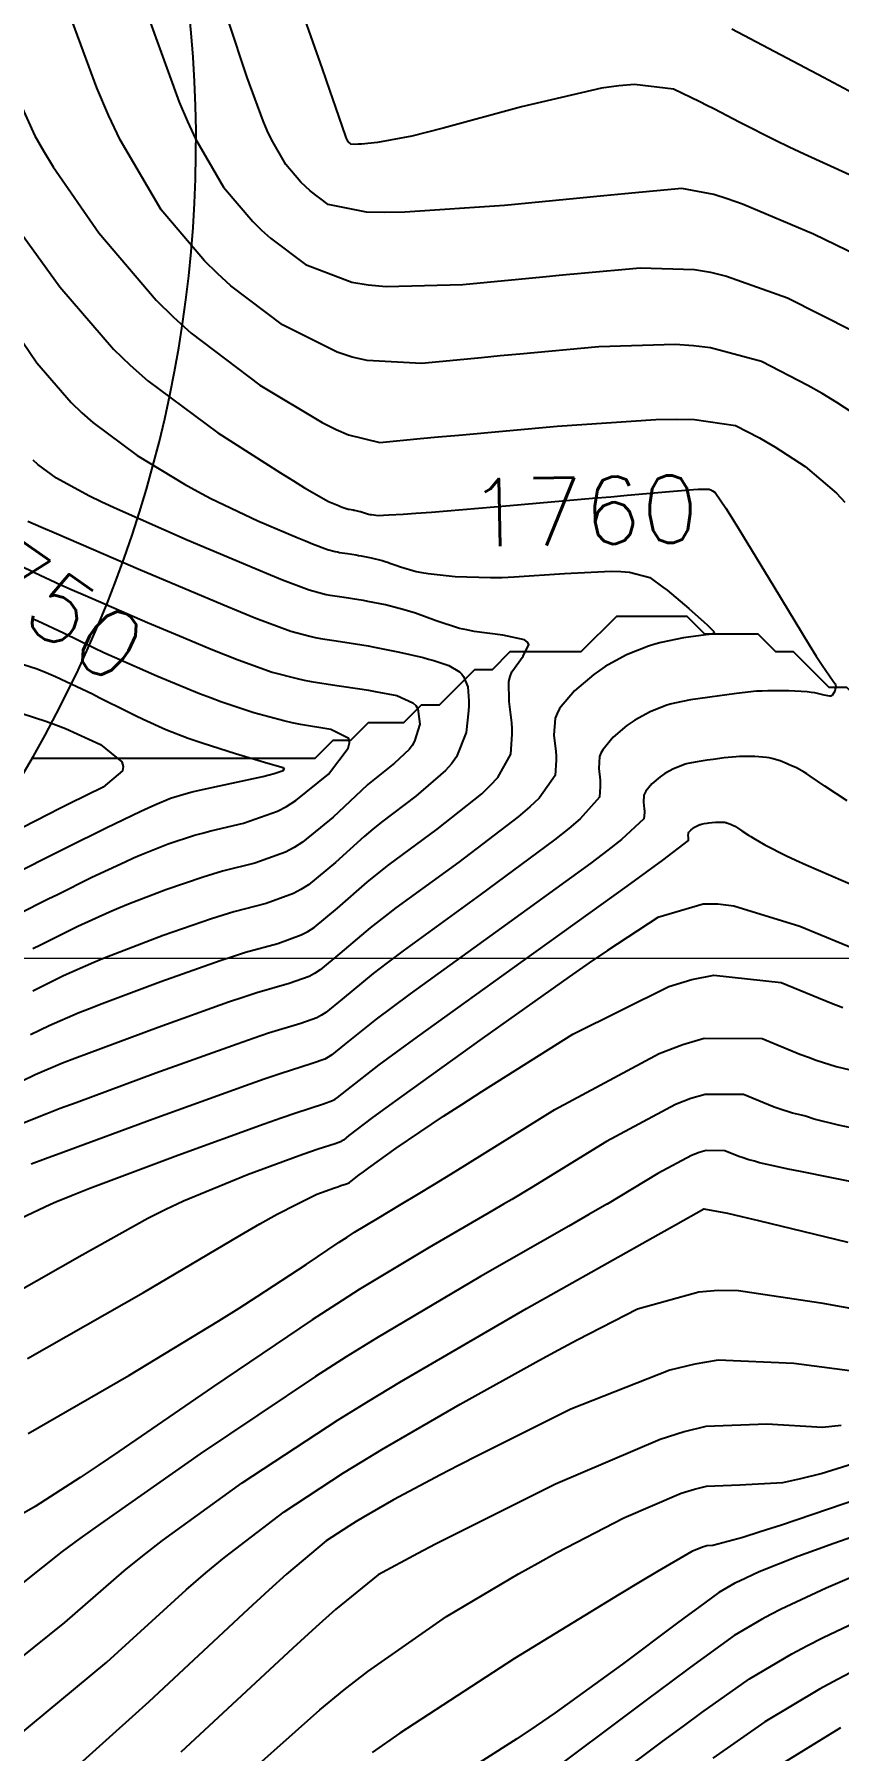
# Model space of a CAD drawing. Header units: metres. Extents: x 837475 to 838479, y 1189012 to 1191015.
# Drawn here: x 838142.1 to 838187.4, y 1189969.2 to 1190066 of the extents above; entities that cross this region are included whole.
import ezdxf

# ---------------------------------------------------------------- set-up
doc = ezdxf.new("R2010")
doc.units = ezdxf.units.M
doc.header["$LTSCALE"] = 0.3
doc.layers.add('COORD', color=7, linetype='Continuous', lineweight=20)
for name, color, linetype in [('COTAS 10', 1, 'Continuous'), ('COTAS INT', 252, 'Continuous'), ('DRENAJE', 5, 'Continuous'), ('VIA2', 121, 'Continuous')]:
    doc.layers.add(name, color=color, linetype=linetype)
doc.styles.get("Standard").update_dxf_attribs({"font": 'simplex.shx'})

msp = doc.modelspace()

# ---------------------------------------------------------------- linework, layer by layer
at = {"layer": 'COORD'}
msp.add_line((837476.514, 1190013.872), (838476.514, 1190013.872), dxfattribs=at)
at = {"layer": 'COTAS 10'}
for points in [[(838189.313, 1190057.469), (838185.487, 1190059.216), (838184.633, 1190059.617), (838183.868, 1190059.981), (838181.844, 1190060.997), (838180.394, 1190061.761), (838179.991, 1190061.966), (838179.587, 1190062.168), (838178.12, 1190062.877), (838175.911, 1190063.144), (838175.038, 1190063.069), (838174.052, 1190062.928), (838169.549, 1190061.88), (838165.115, 1190060.675), (838164.173, 1190060.436), (838163.354, 1190060.237), (838161.429, 1190059.863), (838160.516, 1190059.784), (838160.336, 1190059.773), (838160.188, 1190059.766), (838159.917, 1190059.779), (838159.855, 1190059.826), (838159.823, 1190059.856), (838159.772, 1190059.917), (838159.722, 1190060.002), (838159.707, 1190060.033), (838159.693, 1190060.067), (838159.639, 1190060.216), (838159.068, 1190061.853), (838158.728, 1190062.824), (838158.31, 1190064.021), (838156.14, 1190070.216)], [(838141.21, 1190054.903), (838143.502, 1190051.738), (838146.537, 1190048.22), (838147.48, 1190047.312), (838148.468, 1190046.434), (838152.409, 1190043.502), (838155.944, 1190041.24), (838156.676, 1190040.784), (838157.3, 1190040.402), (838158.665, 1190039.634), (838159.221, 1190039.398), (838159.337, 1190039.35), (838159.435, 1190039.31), (838159.651, 1190039.228), (838159.759, 1190039.199), (838159.79, 1190039.193), (838159.82, 1190039.187), (838159.933, 1190039.169), (838160.054, 1190039.151), (838160.089, 1190039.145), (838160.126, 1190039.138), (838160.268, 1190039.11), (838160.421, 1190039.07), (838160.465, 1190039.057), (838160.51, 1190039.042), (838160.68, 1190038.98), (838160.905, 1190038.917), (838160.985, 1190038.902), (838161.073, 1190038.888), (838161.456, 1190038.845), (838162.061, 1190038.873), (838162.86, 1190038.909), (838163.591, 1190038.961), (838164.471, 1190039.029), (838168.887, 1190039.4), (838173.544, 1190039.807), (838174.575, 1190039.898), (838175.494, 1190039.979), (838177.882, 1190040.191), (838179.236, 1190040.303), (838179.504, 1190040.32), (838179.724, 1190040.332), (838180.132, 1190040.324), (838180.245, 1190040.266), (838180.279, 1190040.246), (838180.315, 1190040.224), (838180.457, 1190040.132), (838181.057, 1190039.256), (838181.38, 1190038.74), (838181.773, 1190038.106), (838183.765, 1190034.828), (838185.762, 1190031.547), (838186.159, 1190030.911), (838186.488, 1190030.392), (838187.111, 1190029.502), (838187.236, 1190029.341), (838187.251, 1190029.281), (838187.257, 1190029.216), (838187.207, 1190028.926), (838187.05, 1190028.691), (838186.988, 1190028.659), (838186.919, 1190028.642), (838186.604, 1190028.703), (838186.075, 1190028.836), (838185.872, 1190028.865), (838185.643, 1190028.891), (838184.61, 1190028.953), (838183.43, 1190028.955), (838183.108, 1190028.942), (838182.789, 1190028.924), (838181.658, 1190028.807), (838180.581, 1190028.658), (838180.298, 1190028.619), (838180.02, 1190028.58), (838179.069, 1190028.446), (838178.165, 1190028.263), (838177.918, 1190028.194), (838177.671, 1190028.116), (838176.791, 1190027.766), (838175.94, 1190027.301), (838175.712, 1190027.15), (838175.488, 1190026.99), (838174.707, 1190026.333), (838174.12, 1190025.624), (838174.019, 1190025.432), (838173.944, 1190025.242), (838173.892, 1190024.568), (838173.973, 1190023.917), (838173.981, 1190023.74), (838173.983, 1190023.566), (838173.939, 1190022.949), (838172.856, 1190021.737), (838172.203, 1190021.186), (838171.398, 1190020.542), (838167.212, 1190017.441), (838162.864, 1190014.284), (838161.956, 1190013.605), (838161.176, 1190013.011), (838159.428, 1190011.57), (838158.515, 1190010.818), (838158.261, 1190010.658), (838158.007, 1190010.519), (838157.088, 1190010.189), (838155.274, 1190009.642), (838154.457, 1190009.365), (838153.503, 1190009.033), (838148.919, 1190007.384), (838144.419, 1190005.727), (838143.519, 1190005.39), (838142.768, 1190005.106), (838141.305, 1190004.522)], [(838140.506, 1190016.021), (838142.332, 1190016.953), (838142.851, 1190017.214), (838143.376, 1190017.476), (838145.321, 1190018.437), (838147.186, 1190019.316), (838147.66, 1190019.527), (838148.117, 1190019.724), (838149.615, 1190020.321), (838151.106, 1190020.806), (838151.557, 1190020.934), (838152.026, 1190021.059), (838153.859, 1190021.485), (838155.775, 1190022.158), (838156.297, 1190022.438), (838156.814, 1190022.759), (838158.648, 1190024.255), (838159.769, 1190025.715), (838159.836, 1190026.011), (838159.798, 1190026.262), (838158.782, 1190026.78), (838157.081, 1190027.053), (838156.611, 1190027.149), (838156.141, 1190027.253), (838154.447, 1190027.706), (838152.578, 1190028.335), (838151.997, 1190028.551), (838151.39, 1190028.785), (838148.97, 1190029.782), (838146.583, 1190030.831), (838145.997, 1190031.098), (838145.443, 1190031.354), (838143.71, 1190032.195), (838142.271, 1190032.876), (838141.902, 1190033.031)], [(838141.715, 1189987.071), (838147.407, 1189990.339), (838152.47, 1189993.433), (838153.611, 1189994.144), (838154.639, 1189994.791), (838157.407, 1189996.605), (838159.258, 1189997.856), (838159.707, 1189998.149), (838160.129, 1189998.418), (838161.422, 1189999.198), (838162.761, 1190000), (838163.633, 1190000.522), (838164.634, 1190001.134), (838165.802, 1190001.853), (838171.422, 1190005.339), (838177.303, 1190008.497), (838178.635, 1190009.009), (838179.839, 1190009.365), (838183.119, 1190009.344), (838185.244, 1190008.468), (838185.72, 1190008.285), (838186.147, 1190008.128), (838187.284, 1190007.777), (838188.067, 1190007.583)], [(838188.764, 1189990.514), (838184.897, 1189991.013), (838180.636, 1189991.2), (838179.306, 1189990.98), (838177.91, 1189990.642), (838172.326, 1189988.442), (838167.137, 1189985.855), (838165.99, 1189985.272), (838164.968, 1189984.748), (838162.326, 1189983.341), (838160.636, 1189982.359), (838160.214, 1189982.104), (838159.813, 1189981.855), (838158.531, 1189981.015), (838156.297, 1189979.139), (838155.296, 1189978.238), (838154.129, 1189977.171), (838148.531, 1189971.937), (838142.55, 1189966.562)], [(838189.743, 1189979.645), (838186.714, 1189978.354), (838184.188, 1189977.159), (838183.603, 1189976.861), (838183.066, 1189976.578), (838181.539, 1189975.674), (838179.079, 1189973.899), (838177.955, 1189973.067), (838176.638, 1189972.088), (838170.28, 1189967.319)]]:
    msp.add_lwpolyline(points, dxfattribs=at)
at = {"layer": 'COTAS INT'}
for points in [[(838190.612, 1190043.067), (838187.321, 1190045.21), (838186.486, 1190045.712), (838185.685, 1190046.174), (838183.067, 1190047.514), (838180.199, 1190048.298), (838179.24, 1190048.411), (838178.21, 1190048.478), (838173.895, 1190048.342), (838169.452, 1190047.936), (838168.342, 1190047.834), (838167.284, 1190047.735), (838163.895, 1190047.415), (838160.839, 1190047.57), (838159.991, 1190047.771), (838159.142, 1190048.041), (838156.068, 1190049.588), (838153.145, 1190051.796), (838152.392, 1190052.482), (838151.662, 1190053.201), (838149.226, 1190056.068), (838146.91, 1190060.015), (838146.255, 1190061.415), (838145.594, 1190062.948), (838143.158, 1190069.593)], [(838148.519, 1190066.872), (838150.244, 1190062.138), (838150.706, 1190061.056), (838151.16, 1190060.073), (838152.741, 1190057.351), (838154.382, 1190055.419), (838154.874, 1190054.935), (838155.382, 1190054.472), (838157.351, 1190052.985), (838159.975, 1190051.996), (838160.896, 1190051.848), (838161.901, 1190051.754), (838166.234, 1190051.868), (838170.738, 1190052.298), (838171.851, 1190052.403), (838172.906, 1190052.502), (838176.234, 1190052.808), (838179.301, 1190052.71), (838180.192, 1190052.554), (838181.101, 1190052.341), (838184.534, 1190051.109), (838188.228, 1190049.25)], [(838190.394, 1190052.583), (838186.001, 1190054.704), (838182.003, 1190056.385), (838181.144, 1190056.697), (838180.392, 1190056.942), (838178.573, 1190057.275), (838176.36, 1190057.068), (838175.36, 1190056.972), (838174.191, 1190056.861), (838168.573, 1190056.322), (838162.964, 1190055.938), (838161.802, 1190055.924), (838160.809, 1190055.951), (838158.634, 1190056.382), (838157.618, 1190057.149), (838157.356, 1190057.388), (838157.103, 1190057.637), (838156.257, 1190058.634), (838155.441, 1190060.038), (838155.207, 1190060.544), (838154.969, 1190061.102), (838154.079, 1190063.544), (838152.997, 1190066.766)], [(838181.406, 1190066.276), (838186.572, 1190063.555), (838191.074, 1190061.153)], [(838140.926, 1190062.814), (838142.101, 1190060.242), (838142.586, 1190059.4), (838143.139, 1190058.501), (838145.711, 1190054.785), (838148.941, 1190050.983), (838149.909, 1190050.029), (838150.909, 1190049.119), (838154.785, 1190046.191), (838158.308, 1190044.086), (838159.085, 1190043.694), (838159.776, 1190043.385), (838161.556, 1190042.961), (838163.83, 1190043.173), (838164.833, 1190043.265), (838165.999, 1190043.371), (838171.556, 1190043.875), (838177.119, 1190044.245), (838178.289, 1190044.267), (838179.297, 1190044.255), (838181.599, 1190043.919), (838182.965, 1190043.22), (838183.383, 1190042.979), (838183.818, 1190042.717), (838185.534, 1190041.599), (838187.305, 1190040.095), (838187.774, 1190039.589)], [(838140.587, 1190049.826), (838142.219, 1190047.438), (838144.142, 1190045.209), (838144.74, 1190044.634), (838145.366, 1190044.077), (838147.864, 1190042.219), (838150.541, 1190040.598), (838151.28, 1190040.191), (838152.019, 1190039.801), (838154.679, 1190038.543), (838156.898, 1190037.601), (838157.357, 1190037.41), (838157.75, 1190037.25), (838158.61, 1190036.924), (838159.04, 1190036.81), (838159.161, 1190036.783), (838159.283, 1190036.758), (838159.732, 1190036.687), (838160.214, 1190036.616), (838160.357, 1190036.592), (838160.503, 1190036.565), (838161.066, 1190036.452), (838161.677, 1190036.296), (838161.853, 1190036.242), (838162.033, 1190036.184), (838162.115, 1190036.154), (838162.452, 1190036.031), (838162.708, 1190035.936), (838163.606, 1190035.685), (838163.926, 1190035.625), (838164.277, 1190035.569), (838165.804, 1190035.399), (838167.8, 1190035.336), (838168.447, 1190035.348), (838169.136, 1190035.372), (838171.966, 1190035.561), (838174.589, 1190035.692), (838175.146, 1190035.678), (838175.631, 1190035.644), (838176.774, 1190035.34), (838177.516, 1190034.802), (838177.749, 1190034.62), (838177.993, 1190034.423), (838178.974, 1190033.59), (838179.833, 1190032.828), (838180.001, 1190032.675), (838180.139, 1190032.547), (838180.384, 1190032.296), (838180.414, 1190032.225), (838180.415, 1190032.211), (838180.414, 1190032.199), (838180.387, 1190032.177), (838180.098, 1190032.136), (838179.932, 1190032.113), (838178.684, 1190031.936), (838177.407, 1190031.678), (838177.057, 1190031.58), (838176.709, 1190031.47), (838175.465, 1190030.976), (838174.262, 1190030.318), (838173.941, 1190030.105), (838173.624, 1190029.879), (838172.52, 1190028.949), (838171.691, 1190027.948), (838171.547, 1190027.677), (838171.441, 1190027.408), (838171.368, 1190026.456), (838171.482, 1190025.535), (838171.494, 1190025.286), (838171.496, 1190025.039), (838171.434, 1190024.168), (838170.529, 1190022.901), (838170.001, 1190022.405), (838169.351, 1190021.845), (838166.003, 1190019.299), (838162.459, 1190016.707), (838161.688, 1190016.119), (838161.006, 1190015.588), (838159.301, 1190014.136), (838158.185, 1190013.217), (838157.875, 1190013.021), (838157.565, 1190012.851), (838156.442, 1190012.448), (838154.625, 1190011.925), (838153.877, 1190011.679), (838153.024, 1190011.388), (838149.058, 1190009.972), (838145.159, 1190008.526), (838144.347, 1190008.217), (838143.652, 1190007.948), (838142.108, 1190007.305), (838141.338, 1190006.925)], [(838141.847, 1190009.563), (838142.911, 1190010.088), (838144.535, 1190010.79), (838145.176, 1190011.045), (838145.898, 1190011.326), (838149.197, 1190012.559), (838152.544, 1190013.743), (838153.297, 1190013.992), (838153.975, 1190014.209), (838155.796, 1190014.708), (838157.123, 1190015.183), (838157.49, 1190015.384), (838157.856, 1190015.615), (838159.174, 1190016.701), (838160.836, 1190018.164), (838161.419, 1190018.634), (838162.055, 1190019.131), (838164.794, 1190021.157), (838167.305, 1190023.149), (838167.798, 1190023.624), (838168.202, 1190024.066), (838168.93, 1190025.387), (838169.01, 1190026.513), (838169.006, 1190026.832), (838168.991, 1190027.154), (838168.844, 1190028.343), (838168.83, 1190029.471), (838168.899, 1190029.754), (838169, 1190030.025), (838169.628, 1190030.898), (838169.961, 1190031.562), (838169.876, 1190031.701), (838169.715, 1190031.82), (838168.492, 1190032.09), (838166.868, 1190032.3), (838166.453, 1190032.382), (838166.053, 1190032.474), (838164.736, 1190032.892), (838163.555, 1190033.325), (838163.241, 1190033.427), (838162.933, 1190033.521), (838161.865, 1190033.794), (838160.88, 1190033.992), (838160.624, 1190034.039), (838160.374, 1190034.081), (838159.532, 1190034.206), (838158.747, 1190034.33), (838158.533, 1190034.373), (838158.321, 1190034.42), (838157.569, 1190034.619), (838156.065, 1190035.189), (838155.378, 1190035.47), (838154.574, 1190035.804), (838150.694, 1190037.452), (838146.737, 1190039.2), (838145.885, 1190039.597), (838145.138, 1190039.956), (838143.318, 1190040.936), (838142.264, 1190041.72), (838142, 1190041.955)], [(838141.699, 1190038.52), (838142.428, 1190038.204), (838143.322, 1190037.819), (838147.925, 1190035.838), (838152.7, 1190033.813), (838153.702, 1190033.399), (838154.566, 1190033.049), (838156.529, 1190032.315), (838157.602, 1190032.03), (838157.905, 1190031.963), (838158.21, 1190031.902), (838159.332, 1190031.724), (838160.535, 1190031.547), (838160.891, 1190031.486), (838161.257, 1190031.419), (838162.664, 1190031.137), (838163.987, 1190030.826), (838164.301, 1190030.743), (838164.592, 1190030.66), (838165.452, 1190030.371), (838166.048, 1190030.015), (838166.172, 1190029.89), (838166.278, 1190029.755), (838166.513, 1190029.173), (838166.572, 1190028.381), (838166.567, 1190028.113), (838166.553, 1190027.824), (838166.425, 1190026.606), (838165.875, 1190025.231), (838165.595, 1190024.843), (838165.259, 1190024.452), (838163.585, 1190023.015), (838161.651, 1190021.554), (838161.151, 1190021.148), (838160.667, 1190020.741), (838159.048, 1190019.266), (838157.527, 1190018.014), (838157.104, 1190017.747), (838156.681, 1190017.515), (838155.15, 1190016.967), (838153.325, 1190016.492), (838152.717, 1190016.306), (838152.065, 1190016.097), (838149.337, 1190015.146), (838146.638, 1190014.125), (838146.004, 1190013.872), (838145.419, 1190013.632), (838143.714, 1190012.871), (838142.357, 1190012.201), (838141.99, 1190012.017)], [(838141.271, 1190036.014), (838142.076, 1190035.633), (838143.571, 1190034.937), (838144.212, 1190034.651), (838144.953, 1190034.325), (838148.448, 1190032.81), (838150.482, 1190031.956), (838152.045, 1190031.299), (838152.85, 1190030.975), (838153.572, 1190030.692), (838155.488, 1190030.01), (838156.883, 1190029.64), (838157.276, 1190029.554), (838157.673, 1190029.474), (838159.131, 1190029.243), (838160.548, 1190029.043), (838160.919, 1190028.984), (838161.28, 1190028.922), (838162.507, 1190028.684), (838163.417, 1190028.284), (838163.579, 1190028.121), (838163.701, 1190027.934), (838163.816, 1190027.069), (838163.509, 1190026.116), (838163.366, 1190025.873), (838163.197, 1190025.639), (838162.376, 1190024.873), (838161.246, 1190023.978), (838160.883, 1190023.662), (838160.497, 1190023.318), (838158.921, 1190021.832), (838157.197, 1190020.413), (838156.719, 1190020.11), (838156.24, 1190019.848), (838154.505, 1190019.226), (838152.676, 1190018.776), (838152.137, 1190018.62), (838151.585, 1190018.452), (838149.476, 1190017.733), (838147.377, 1190016.925), (838146.832, 1190016.7), (838146.302, 1190016.474), (838144.517, 1190015.654), (838142.866, 1190014.838), (838142.42, 1190014.615), (838141.98, 1190014.394)], [(838140.582, 1190018.44), (838142.684, 1190019.511), (838143.281, 1190019.812), (838143.885, 1190020.114), (838146.124, 1190021.22), (838148.069, 1190022.158), (838148.489, 1190022.355), (838148.856, 1190022.524), (838149.755, 1190022.908), (838150.626, 1190023.161), (838150.977, 1190023.248), (838151.376, 1190023.342), (838153.213, 1190023.745), (838154.962, 1190024.128), (838155.305, 1190024.21), (838155.587, 1190024.282), (838156.096, 1190024.457), (838156.164, 1190024.546), (838156.168, 1190024.564), (838156.166, 1190024.579), (838156.104, 1190024.611), (838155.627, 1190024.74), (838155.363, 1190024.817), (838155.042, 1190024.912), (838153.406, 1190025.401), (838151.583, 1190025.977), (838151.145, 1190026.126), (838150.735, 1190026.271), (838149.492, 1190026.754), (838148.214, 1190027.337), (838147.781, 1190027.544), (838147.507, 1190027.679), (838147.315, 1190027.772), (838145.729, 1190028.566), (838145.345, 1190028.757), (838143.272, 1190029.737), (838142.74, 1190029.961), (838142.227, 1190030.164), (838140.524, 1190030.727)], [(838140.685, 1190027.891), (838142.727, 1190027.249), (838143.283, 1190027.041), (838143.835, 1190026.821), (838145.798, 1190025.919), (838147.001, 1190024.953), (838147.074, 1190024.692), (838147.034, 1190024.434), (838145.951, 1190023.526), (838144.034, 1190022.576), (838143.468, 1190022.291), (838142.886, 1190021.997), (838140.659, 1190020.858)], [(838187.9, 1190022.749), (838186.649, 1190023.575), (838185.822, 1190024.147), (838185.639, 1190024.267), (838185.475, 1190024.37), (838185.046, 1190024.607), (838184.722, 1190024.745), (838184.625, 1190024.787), (838184.524, 1190024.83), (838184.131, 1190024.998), (838183.66, 1190025.144), (838183.509, 1190025.175), (838183.35, 1190025.2), (838182.705, 1190025.254), (838182.012, 1190025.255), (838181.824, 1190025.247), (838181.637, 1190025.236), (838180.973, 1190025.168), (838180.341, 1190025.08), (838180.175, 1190025.057), (838180.012, 1190025.035), (838179.454, 1190024.956), (838178.923, 1190024.849), (838178.778, 1190024.808), (838178.633, 1190024.762), (838178.117, 1190024.557), (838177.618, 1190024.284), (838177.484, 1190024.196), (838177.353, 1190024.102), (838176.894, 1190023.716), (838176.55, 1190023.3), (838176.49, 1190023.187), (838176.446, 1190023.076), (838176.416, 1190022.68), (838176.463, 1190022.298), (838176.468, 1190022.195), (838176.469, 1190022.092), (838176.443, 1190021.731), (838175.183, 1190020.572), (838174.406, 1190019.967), (838173.444, 1190019.239), (838168.421, 1190015.582), (838163.268, 1190011.86), (838162.224, 1190011.09), (838161.346, 1190010.434), (838159.555, 1190009.005), (838158.844, 1190008.419), (838158.647, 1190008.295), (838158.449, 1190008.186), (838157.733, 1190007.93), (838155.924, 1190007.358), (838155.037, 1190007.051), (838153.982, 1190006.679), (838148.779, 1190004.797), (838143.68, 1190002.927), (838142.691, 1190002.562), (838141.885, 1190002.264)], [(838141.3, 1189999.215), (838142.99, 1190000), (838143.278, 1190000.134), (838144.165, 1190000.495), (838145.2, 1190000.904), (838150.162, 1190002.767), (838155.025, 1190004.53), (838155.997, 1190004.876), (838156.807, 1190005.16), (838158.379, 1190005.671), (838158.891, 1190005.854), (838159.032, 1190005.931), (838159.173, 1190006.021), (838159.682, 1190006.439), (838161.516, 1190007.857), (838162.492, 1190008.576), (838163.673, 1190009.437), (838169.629, 1190013.724), (838175.49, 1190017.935), (838176.609, 1190018.748), (838177.51, 1190019.407), (838178.948, 1190020.512), (838178.956, 1190020.619), (838178.955, 1190020.649), (838178.954, 1190020.68), (838178.94, 1190020.793), (838178.949, 1190020.91), (838178.962, 1190020.943), (838178.98, 1190020.976), (838179.081, 1190021.099), (838179.217, 1190021.213), (838179.256, 1190021.241), (838179.295, 1190021.267), (838179.443, 1190021.348), (838179.596, 1190021.409), (838179.639, 1190021.422), (838179.682, 1190021.434), (838179.838, 1190021.466), (838180.003, 1190021.489), (838180.101, 1190021.503), (838180.288, 1190021.529), (838180.484, 1190021.549), (838180.539, 1190021.552), (838180.595, 1190021.554), (838180.8, 1190021.554), (838180.991, 1190021.538), (838181.038, 1190021.531), (838181.082, 1190021.522), (838181.222, 1190021.478), (838181.338, 1190021.429), (838181.368, 1190021.416), (838181.397, 1190021.404), (838181.492, 1190021.363), (838181.619, 1190021.293), (838181.668, 1190021.262), (838181.722, 1190021.226), (838181.967, 1190021.057), (838182.337, 1190020.813), (838182.47, 1190020.73), (838182.617, 1190020.641), (838183.259, 1190020.263), (838184.489, 1190019.65), (838185.006, 1190019.412), (838185.6, 1190019.145), (838188.382, 1190017.934)], [(838188.793, 1190014.2), (838185.23, 1190015.668), (838181.511, 1190016.812), (838180.614, 1190016.913), (838179.775, 1190016.922), (838177.225, 1190016.177), (838174.384, 1190014.307), (838173.362, 1190013.607), (838172.237, 1190012.827), (838167.324, 1190009.352), (838162.776, 1190006.083), (838161.882, 1190005.433), (838161.147, 1190004.895), (838159.808, 1190003.874), (838159.503, 1190003.622), (838159.418, 1190003.568), (838159.333, 1190003.522), (838159.025, 1190003.411), (838158.079, 1190003.104), (838157.592, 1190002.933), (838157.007, 1190002.725), (838154.082, 1190001.664), (838150.485, 1190000.175), (838150.117, 1190000), (838149.478, 1189999.696), (838148.465, 1189999.189), (838144.766, 1189997.12), (838140.979, 1189994.963)], [(838141.691, 1189991.3), (838148.232, 1189995.026), (838153.653, 1189998.245), (838154.791, 1189998.897), (838155.771, 1189999.445), (838156.879, 1190000), (838158.001, 1190000.562), (838158.989, 1190000.921), (838159.187, 1190000.991), (838159.351, 1190001.048), (838159.671, 1190001.152), (838159.775, 1190001.189), (838159.803, 1190001.205), (838159.832, 1190001.223), (838159.935, 1190001.308), (838160.387, 1190001.653), (838160.636, 1190001.835), (838160.938, 1190002.054), (838162.474, 1190003.159), (838165.149, 1190004.964), (838166.169, 1190005.626), (838167.31, 1190006.358), (838172.44, 1190009.586), (838177.842, 1190012.275), (838179.154, 1190012.668), (838180.386, 1190012.909), (838184.175, 1190012.506), (838187.019, 1190011.334), (838187.656, 1190011.089)], [(838188.129, 1190004.31), (838187.415, 1190004.463), (838186.046, 1190004.791), (838185.603, 1190004.94), (838185.472, 1190004.979), (838185.337, 1190005.017), (838184.819, 1190005.145), (838184.067, 1190005.378), (838183.784, 1190005.482), (838183.469, 1190005.603), (838182.064, 1190006.182), (838179.894, 1190006.196), (838179.097, 1190005.961), (838178.216, 1190005.621), (838174.325, 1190003.532), (838170.088, 1190000.934), (838168.988, 1190000.273), (838168.528, 1190000), (838167.919, 1189999.639), (838164.325, 1189997.561), (838160.392, 1189995.191), (838159.11, 1189994.371), (838157.745, 1189993.481), (838152.116, 1189989.678), (838146.827, 1189986.052), (838145.675, 1189985.274), (838144.658, 1189984.594), (838142.116, 1189982.954), (838140.49, 1189982.02)], [(838188.898, 1190001.122), (838185.279, 1190001.843), (838184.57, 1190001.987), (838183.99, 1190002.107), (838182.954, 1190002.341), (838182.737, 1190002.413), (838182.673, 1190002.432), (838182.607, 1190002.451), (838182.354, 1190002.513), (838181.987, 1190002.627), (838181.849, 1190002.678), (838181.695, 1190002.737), (838181.008, 1190003.02), (838179.948, 1190003.027), (838179.559, 1190002.912), (838179.128, 1190002.746), (838177.228, 1190001.725), (838174.374, 1190000.014), (838174.35, 1190000), (838173.342, 1189999.413), (838172.205, 1189998.756), (838167.228, 1189995.925), (838161.36, 1189992.45), (838159.662, 1189991.387), (838157.933, 1189990.281), (838151.422, 1189985.925), (838145.801, 1189981.987), (838144.633, 1189981.145), (838143.633, 1189980.411), (838141.422, 1189978.656)], [(838140.33, 1189973.635), (838143.791, 1189976.417), (838147.131, 1189979.331), (838148.187, 1189980.176), (838149.3, 1189981.038), (838153.791, 1189984.288), (838159.209, 1189987.839), (838160.906, 1189988.89), (838162.687, 1189989.971), (838169.831, 1189994.119), (838176.049, 1189997.623), (838177.247, 1189998.297), (838178.217, 1189998.843), (838179.831, 1189999.746), (838181.155, 1189999.495), (838181.943, 1189999.314), (838182.913, 1189999.085), (838187.939, 1189997.854)], [(838140.969, 1189969.869), (838146.161, 1189974.177), (838150.63, 1189978.251), (838151.742, 1189979.207), (838152.799, 1189980.089), (838156.161, 1189982.651), (838159.511, 1189984.847), (838160.56, 1189985.497), (838161.662, 1189986.165), (838166.079, 1189988.73), (838170.509, 1189991.186), (838171.618, 1189991.785), (838172.677, 1189992.349), (838176.079, 1189994.094), (838179.533, 1189995.069), (838180.624, 1189995.147), (838181.775, 1189995.142), (838186.418, 1189994.433), (838191.01, 1189993.616)], [(838187.565, 1189987.532), (838186.519, 1189987.413), (838183.376, 1189987.593), (838179.941, 1189987.476), (838178.709, 1189987.169), (838177.357, 1189986.743), (838171.462, 1189984.217), (838165.86, 1189981.423), (838164.692, 1189980.83), (838163.691, 1189980.315), (838161.462, 1189979.104), (838159.06, 1189977.143), (838157.95, 1189976.156), (838156.647, 1189974.975), (838150.338, 1189969.104)], [(838152.841, 1189966.745), (838158.164, 1189971.493), (838159.537, 1189972.618), (838160.867, 1189973.661), (838165.308, 1189976.745), (838169.37, 1189979.15), (838170.462, 1189979.766), (838171.539, 1189980.359), (838175.308, 1189982.317), (838178.548, 1189983.706), (838179.291, 1189983.94), (838179.967, 1189984.108), (838181.856, 1189984.173), (838184.273, 1189984.311), (838185.283, 1189984.526), (838186.441, 1189984.817), (838191.856, 1189986.509)], [(838190.335, 1189983.989), (838184.196, 1189981.911), (838183.002, 1189981.52), (838182.027, 1189981.209), (838180.335, 1189980.752), (838179.994, 1189980.741), (838179.872, 1189980.71), (838179.738, 1189980.668), (838179.154, 1189980.418), (838177.217, 1189979.294), (838176.231, 1189978.701), (838175.049, 1189977.986), (838169.154, 1189974.387), (838162.675, 1189970.179), (838161.125, 1189969.08)], [(838192.267, 1189982.656), (838187.153, 1189980.873), (838186.07, 1189980.484), (838185.131, 1189980.14), (838182.942, 1189979.279), (838181.835, 1189978.755), (838181.579, 1189978.625), (838181.344, 1189978.5), (838180.675, 1189978.104), (838179.52, 1189977.269), (838178.98, 1189976.869), (838178.343, 1189976.394), (838175.244, 1189974.069), (838171.444, 1189971.321), (838170.366, 1189970.579), (838169.276, 1189969.847), (838165.244, 1189967.272)], [(838172.28, 1189965.813), (838177.511, 1189969.722), (838178.671, 1189970.577), (838179.706, 1189971.334), (838182.404, 1189973.243), (838184.789, 1189974.655), (838185.627, 1189975.098), (838186.542, 1189975.563), (838190.486, 1189977.43)], [(838188.475, 1189973.777), (838187.368, 1189973.206), (838186.338, 1189972.654), (838183.269, 1189970.812), (838180.333, 1189968.768)], [(838184.134, 1189968.382), (838187.55, 1189970.5)]]:
    msp.add_lwpolyline(points, dxfattribs=at)
at = {"layer": 'DRENAJE'}
msp.add_polyline3d([(838188.883, 1190028.143, 0), (838187.883, 1190029.143, 0), (838186.884, 1190029.143, 0), (838185.884, 1190030.142, 0), (838184.884, 1190031.142, 0), (838183.885, 1190031.142, 0), (838182.885, 1190032.142, 0), (838179.886, 1190032.142, 0), (838178.886, 1190033.141, 0), (838174.888, 1190033.141, 0), (838172.888, 1190031.142, 0), (838168.89, 1190031.142, 0), (838167.89, 1190030.142, 0), (838166.89, 1190030.142, 0), (838165.891, 1190029.143, 0), (838164.891, 1190028.143, 0), (838163.891, 1190028.143, 0), (838162.892, 1190027.143, 0), (838160.892, 1190027.143, 0), (838159.893, 1190026.144, 0), (838158.893, 1190026.144, 0), (838157.893, 1190025.144, 0), (838141.899, 1190025.144, 0)], dxfattribs=at)
at = {"layer": 'VIA2'}
msp.add_arc((838081.185, 1190059.907), 70, 236.10587, 21.12714, dxfattribs=at)

# ---------------------------------------------------------------- texts
at = {"layer": 'COTAS 10', "char_height": 3.8, "attachment_point": 7}
for s, insert, rotation in [('1760', (838166.555, 1190037.064), 1.15504), ('1750', (838135.85, 1190036.594), 325.18001)]:
    msp.add_mtext(s, dxfattribs=dict(at, insert=insert, rotation=rotation))

doc.saveas('drawing.dxf')
